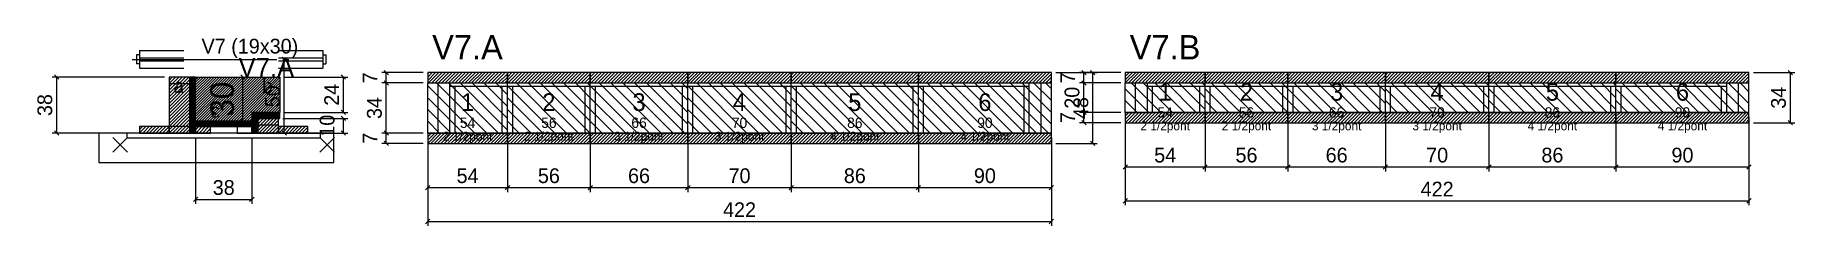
# Model space of a CAD drawing. Extents: x -69 to 1122, y -97 to 32.
import ezdxf
from ezdxf.enums import TextEntityAlignment as Align

# ---------------------------------------------------------------- set-up
doc = ezdxf.new("R2010")
doc.units = 0
for name, color, linetype in [('5', 5, 'Continuous'), ('barrote', 126, 'Continuous'), ('CONCRETO', 251, 'Continuous'), ('COTA', 241, 'Continuous'), ('Cota Seção (2x)', 241, 'Continuous'), ('detalhes', 7, 'Continuous'), ('Hachura', 251, 'Continuous'), ('Madeira', 126, 'Continuous'), ('NOMENCLATURA', 7, 'Continuous'), ('Painéis', 200, 'Continuous'), ('presilha', 224, 'Continuous'), ('Reaproveitamento', 30, 'Continuous'), ('SARR_2.2x7', 40, 'Continuous'), ('SARR_3.5x7', 81, 'Continuous'), ('SCO-___-LAJ', 224, 'Continuous'), ('TENSOR', 224, 'Continuous'), ('texto', 7, 'Continuous'), ('Texto Seção', 7, 'Continuous')]:
    doc.layers.add(name, color=color, linetype=linetype)
doc.dimstyles.new('PAINEL', dxfattribs={"dimtxt": 10, "dimasz": 3, "dimexe": 3, "dimexo": 3, "dimgap": 3, "dimtad": 1, "dimblk": 'OBLIQUE', "dimblk1": 'OBLIQUE', "dimcen": 2.5, "dimclrd": 4, "dimclre": 4, "dimclrt": 240, "dimazin": 3, "dimtfac": 1, "dimtmove": 0, "dimatfit": 3})
doc.dimstyles.new('SECAO2X', dxfattribs={"dimtxt": 16, "dimasz": 3, "dimexe": 3, "dimexo": 3, "dimgap": 3, "dimtad": 1, "dimblk": 'OBLIQUE', "dimblk1": 'OBLIQUE', "dimcen": 2.5, "dimclrd": 4, "dimclre": 4, "dimclrt": 240, "dimazin": 3, "dimtfac": 1, "dimtmove": 0, "dimatfit": 3})

# ---------------------------------------------------------------- blocks, each defined once
blk = doc.blocks.new('_OBLIQUE')
at = {"color": 0, "linetype": 'BYBLOCK'}
blk.add_line((-0.5, -0.5), (0.5, 0.5), dxfattribs=at)

msp = doc.modelspace()

# ---------------------------------------------------------------- hatches: boundary and pattern name
at = {"layer": 'COTA'}
h = msp.add_hatch(dxfattribs=at)
h.set_pattern_fill('ANSI31', scale=0.4)
h.paths.add_polyline_path([(40, -26), (40, 4), (97, 4), (97, -20), (78, -20), (78, -26)])
h = msp.add_hatch(dxfattribs=at)
h.set_pattern_fill('ANSI31', scale=0.5)
h.paths.add_polyline_path([(197, 0), (251, 0), (251, 7), (197, 7)])
h = msp.add_hatch(dxfattribs=at)
h.set_pattern_fill('ANSI31', scale=0.5)
h.paths.add_polyline_path([(251, 0), (307, 0), (307, 7), (251, 7)])
h = msp.add_hatch(dxfattribs=at)
h.set_pattern_fill('ANSI31', scale=0.5)
h.paths.add_polyline_path([(307, 0), (373, 0), (373, 7), (307, 7)])
h = msp.add_hatch(dxfattribs=at)
h.set_pattern_fill('ANSI31', scale=0.5)
h.paths.add_polyline_path([(373, 0), (443, 0), (443, 7), (373, 7)])
h = msp.add_hatch(dxfattribs=at)
h.set_pattern_fill('ANSI31', scale=0.5)
h.paths.add_polyline_path([(443, 0), (529, 0), (529, 7), (443, 7)])
h = msp.add_hatch(dxfattribs=at)
h.set_pattern_fill('ANSI31', scale=0.5)
h.paths.add_polyline_path([(529, 0), (619, 0), (619, 7), (529, 7)])
h = msp.add_hatch(dxfattribs=at)
h.set_pattern_fill('ANSI31', scale=0.5)
h.paths.add_polyline_path([(669, 0), (723, 0), (723, 7), (669, 7)])
h = msp.add_hatch(dxfattribs=at)
h.set_pattern_fill('ANSI31', scale=0.5)
h.paths.add_polyline_path([(723, 0), (779, 0), (779, 7), (723, 7)])
h = msp.add_hatch(dxfattribs=at)
h.set_pattern_fill('ANSI31', scale=0.5)
h.paths.add_polyline_path([(779, 0), (845, 0), (845, 7), (779, 7)])
h = msp.add_hatch(dxfattribs=at)
h.set_pattern_fill('ANSI31', scale=0.5)
h.paths.add_polyline_path([(845, 0), (915, 0), (915, 7), (845, 7)])
h = msp.add_hatch(dxfattribs=at)
h.set_pattern_fill('ANSI31', scale=0.5)
h.paths.add_polyline_path([(915, 0), (1001, 0), (1001, 7), (915, 7)])
h = msp.add_hatch(dxfattribs=at)
h.set_pattern_fill('ANSI31', scale=0.5)
h.paths.add_polyline_path([(1001, 0), (1091, 0), (1091, 7), (1001, 7)])
h = msp.add_hatch(dxfattribs=at)
h.set_pattern_fill('ANSI31', scale=0.5)
h.paths.add_polyline_path([(669, -27), (723, -27), (723, -20), (669, -20)])
h = msp.add_hatch(dxfattribs=at)
h.set_pattern_fill('ANSI31', scale=0.5)
h.paths.add_polyline_path([(723, -27), (779, -27), (779, -20), (723, -20)])
h = msp.add_hatch(dxfattribs=at)
h.set_pattern_fill('ANSI31', scale=0.5)
h.paths.add_polyline_path([(779, -27), (845, -27), (845, -20), (779, -20)])
h = msp.add_hatch(dxfattribs=at)
h.set_pattern_fill('ANSI31', scale=0.5)
h.paths.add_polyline_path([(845, -27), (915, -27), (915, -20), (845, -20)])
h = msp.add_hatch(dxfattribs=at)
h.set_pattern_fill('ANSI31', scale=0.5)
h.paths.add_polyline_path([(915, -27), (1001, -27), (1001, -20), (915, -20)])
h = msp.add_hatch(dxfattribs=at)
h.set_pattern_fill('ANSI31', scale=0.5)
h.paths.add_polyline_path([(1001, -27), (1091, -27), (1091, -20), (1001, -20)])
h = msp.add_hatch(dxfattribs=at)
h.set_pattern_fill('ANSI31', scale=0.5)
h.paths.add_polyline_path([(197, -41), (251, -41), (251, -34), (197, -34)])
h = msp.add_hatch(dxfattribs=at)
h.set_pattern_fill('ANSI31', scale=0.5)
h.paths.add_polyline_path([(251, -41), (307, -41), (307, -34), (251, -34)])
h = msp.add_hatch(dxfattribs=at)
h.set_pattern_fill('ANSI31', scale=0.5)
h.paths.add_polyline_path([(307, -41), (373, -41), (373, -34), (307, -34)])
h = msp.add_hatch(dxfattribs=at)
h.set_pattern_fill('ANSI31', scale=0.5)
h.paths.add_polyline_path([(373, -41), (443, -41), (443, -34), (373, -34)])
h = msp.add_hatch(dxfattribs=at)
h.set_pattern_fill('ANSI31', scale=0.5)
h.paths.add_polyline_path([(443, -41), (529, -41), (529, -34), (443, -34)])
h = msp.add_hatch(dxfattribs=at)
h.set_pattern_fill('ANSI31', scale=0.5)
h.paths.add_polyline_path([(529, -41), (619, -41), (619, -34), (529, -34)])
at = {"layer": 'Hachura'}
h = msp.add_hatch(dxfattribs=at)
h.set_pattern_fill('ANSI31', scale=0.5)
h.paths.add_polyline_path([(22, -34), (36, -34), (36, 4), (22, 4)])
h = msp.add_hatch(dxfattribs=at)
h.set_pattern_fill('ANSI31', scale=0.5)
h.paths.add_polyline_path([(22, -0.4), (36, -0.4), (36, 4), (22, 4)])
h = msp.add_hatch(dxfattribs=at)
h.set_pattern_fill('SOLID')
h.paths.add_polyline_path([(36, -34), (40, -34), (40, 4), (36, 4)])
h = msp.add_hatch(dxfattribs=at)
h.set_pattern_fill('SOLID')
h.paths.add_polyline_path([(78, -24), (97, -24), (97, -20), (78, -20)])
h = msp.add_hatch(dxfattribs=at)
h.set_pattern_fill('ANSI31', scale=0.5)
h.paths.add_polyline_path([(2, -34), (22, -34), (22, -29.6), (2, -29.6)])
h = msp.add_hatch(dxfattribs=at)
h.set_pattern_fill('SOLID')
h.paths.add_polyline_path([(40, -29.6), (78, -29.6), (78, -26), (40, -26)])
h = msp.add_hatch(dxfattribs=at)
h.set_pattern_fill('ANSI31', scale=0.5)
h.paths.add_polyline_path([(40, -34), (50, -34), (50, -29.6), (40, -29.6)])
h = msp.add_hatch(dxfattribs=at)
h.set_pattern_fill('SOLID')
h.paths.add_polyline_path([(78, -34), (82, -34), (82, -24), (78, -24)])
h = msp.add_hatch(dxfattribs=at)
h.set_pattern_fill('ANSI31', scale=0.5)
h.paths.add_polyline_path([(82, -34), (96, -34), (96, -24), (82, -24)])
h = msp.add_hatch(dxfattribs=at)
h.set_pattern_fill('ANSI31', scale=0.5)
h.paths.add_polyline_path([(82, -28.4), (96, -28.4), (96, -24), (82, -24)])
h = msp.add_hatch(dxfattribs=at)
h.set_pattern_fill('ANSI31', scale=0.5)
h.paths.add_polyline_path([(96, -34), (116, -34), (116, -29.6), (96, -29.6)])

# ---------------------------------------------------------------- linework, layer by layer
for p, q in [((0, 19), (0, 13)), ((2, 19), (0, 19)), ((2, 13), (0, 13)), ((2, 22), (32, 22)), ((2, 22), (2, 10)), ((2, 17), (32, 17)), ((2, 15), (32, 15)), ((96, 22), (126, 22)), ((96, 17), (126, 17)), ((96, 15), (126, 15)), ((126, 22), (126, 10)), ((126, 19), (128, 19)), ((126, 13), (128, 13)), ((128, 19), (128, 13)), ((2, 10), (32, 10)), ((96, 10), (126, 10))]:
    msp.add_line(p, q)
at = {"layer": 'barrote'}
msp.add_lwpolyline([(-25.5, -54), (133.5, -54), (133.5, -34), (-25.5, -34)], close=True, dxfattribs=at)
at = {"layer": 'CONCRETO'}
msp.add_lwpolyline([(40, -26), (40, 4), (97, 4), (97, -20), (78, -20), (78, -26)], close=True, dxfattribs=at)
at = {"layer": 'Madeira'}
for points in [[(22, -34), (36, -34), (36, 4), (22, 4)], [(22, -0.4), (36, -0.4), (36, 4), (22, 4)], [(2, -34), (22, -34), (22, -29.6), (2, -29.6)], [(22, -34), (36, -34), (36, -29.6), (22, -29.6)], [(40, -34), (50, -34), (50, -29.6), (40, -29.6)], [(68, -34), (78, -34), (78, -29.6), (68, -29.6)], [(82, -34), (96, -34), (96, -24), (82, -24)], [(82, -28.4), (96, -28.4), (96, -24), (82, -24)], [(96, -34), (116, -34), (116, -29.6), (96, -29.6)]]:
    msp.add_lwpolyline(points, close=True, dxfattribs=at)
at = {"layer": 'Painéis'}
for p, q in [((197, 0), (251, 0)), ((197, -34), (197, 0)), ((251, -34), (251, 0)), ((251, -34), (251, 0)), ((251, 0), (307, 0)), ((251, -34), (251, 0)), ((307, -34), (307, 0)), ((307, -34), (307, 0)), ((307, 0), (373, 0)), ((307, -34), (307, 0)), ((373, -34), (373, 0)), ((373, -34), (373, 0)), ((373, 0), (443, 0)), ((373, -34), (373, 0)), ((443, -34), (443, 0)), ((443, -34), (443, 0)), ((443, 0), (529, 0)), ((443, -34), (443, 0)), ((529, -34), (529, 0)), ((529, -34), (529, 0)), ((529, 0), (619, 0)), ((529, -34), (529, 0)), ((619, -34), (619, 0)), ((669, 0), (723, 0)), ((669, -20), (669, 0)), ((723, -20), (723, 0)), ((723, -20), (723, 0)), ((723, 0), (779, 0)), ((723, -20), (723, 0)), ((779, -20), (779, 0)), ((779, -20), (779, 0)), ((779, 0), (845, 0)), ((779, -20), (779, 0)), ((845, -20), (845, 0)), ((845, -20), (845, 0)), ((845, 0), (915, 0)), ((845, -20), (845, 0)), ((915, -20), (915, 0)), ((915, -20), (915, 0)), ((915, 0), (1001, 0)), ((915, -20), (915, 0)), ((1001, -20), (1001, 0)), ((1001, -20), (1001, 0)), ((1001, 0), (1091, 0)), ((1001, -20), (1001, 0)), ((1091, -20), (1091, 0)), ((669, -20), (723, -20)), ((723, -20), (779, -20)), ((779, -20), (845, -20)), ((845, -20), (915, -20)), ((915, -20), (1001, -20)), ((1001, -20), (1091, -20)), ((197, -34), (251, -34)), ((251, -34), (307, -34)), ((307, -34), (373, -34)), ((373, -34), (443, -34)), ((443, -34), (529, -34)), ((529, -34), (619, -34))]:
    msp.add_line(p, q, dxfattribs=at)
for points in [[(36, -34), (40, -34), (40, 4), (36, 4)], [(78, -24), (97, -24), (97, -20), (78, -20)], [(40, -29.6), (78, -29.6), (78, -26), (40, -26)], [(78, -34), (82, -34), (82, -24), (78, -24)]]:
    msp.add_lwpolyline(points, close=True, dxfattribs=at)
at = {"layer": 'presilha'}
for p, q in [((-16, -47), (-6, -37)), ((-16, -37), (-6, -47)), ((124, -47), (134, -37)), ((124, -37), (134, -47))]:
    msp.add_line(p, q, dxfattribs=at)
at = {"layer": 'Reaproveitamento', "color": 30}
for p, q in [((237, -34), (203, 0)), ((245, -34), (211, 0)), ((251, -32), (219, 0)), ((251, -24), (227, 0)), ((251, -16), (235, 0)), ((251, -8), (243, 0)), ((251, 0), (251, 0)), ((291, -34), (257, 0)), ((299, -34), (265, 0)), ((307, -34), (273, 0)), ((307, -26), (281, 0)), ((307, -18), (289, 0)), ((307, -10), (297, 0)), ((307, -2), (305, 0)), ((347, -34), (313, 0)), ((355, -34), (321, 0)), ((363, -34), (329, 0)), ((371, -34), (337, 0)), ((373, -28), (345, 0)), ((373, -20), (353, 0)), ((373, -12), (361, 0)), ((373, -4), (369, 0)), ((413, -34), (379, 0)), ((421, -34), (387, 0)), ((429, -34), (395, 0)), ((437, -34), (403, 0)), ((443, -32), (411, 0)), ((443, -24), (419, 0)), ((443, -16), (427, 0)), ((443, -8), (435, 0)), ((443, 0), (443, 0)), ((483, -34), (449, 0)), ((491, -34), (457, 0)), ((499, -34), (465, 0)), ((507, -34), (473, 0)), ((515, -34), (481, 0)), ((523, -34), (489, 0)), ((529, -32), (497, 0)), ((529, -24), (505, 0)), ((529, -16), (513, 0)), ((529, -8), (521, 0)), ((529, 0), (529, 0)), ((569, -34), (535, 0)), ((577, -34), (543, 0)), ((585, -34), (551, 0)), ((593, -34), (559, 0)), ((601, -34), (567, 0)), ((609, -34), (575, 0)), ((617, -34), (583, 0)), ((619, -28), (591, 0)), ((619, -20), (599, 0)), ((619, -12), (607, 0)), ((619, -4), (615, 0)), ((693, -20), (673, 0)), ((701, -20), (681, 0)), ((709, -20), (689, 0)), ((717, -20), (697, 0)), ((723, -18), (705, 0)), ((723, -10), (713, 0)), ((723, -2), (721, 0)), ((747, -20), (727, 0)), ((755, -20), (735, 0)), ((763, -20), (743, 0)), ((771, -20), (751, 0)), ((779, -20), (759, 0)), ((779, -12), (767, 0)), ((779, -4), (775, 0)), ((803, -20), (783, 0)), ((811, -20), (791, 0)), ((819, -20), (799, 0)), ((827, -20), (807, 0)), ((835, -20), (815, 0)), ((843, -20), (823, 0)), ((845, -14), (831, 0)), ((845, -6), (839, 0)), ((869, -20), (849, 0)), ((877, -20), (857, 0)), ((885, -20), (865, 0)), ((893, -20), (873, 0)), ((901, -20), (881, 0)), ((909, -20), (889, 0)), ((915, -18), (897, 0)), ((915, -10), (905, 0)), ((915, -2), (913, 0)), ((939, -20), (919, 0)), ((947, -20), (927, 0)), ((955, -20), (935, 0)), ((963, -20), (943, 0)), ((971, -20), (951, 0)), ((979, -20), (959, 0)), ((987, -20), (967, 0)), ((995, -20), (975, 0)), ((1001, -18), (983, 0)), ((1001, -10), (991, 0)), ((1001, -2), (999, 0)), ((1025, -20), (1005, 0)), ((1033, -20), (1013, 0)), ((1041, -20), (1021, 0)), ((1049, -20), (1029, 0)), ((1057, -20), (1037, 0)), ((1065, -20), (1045, 0)), ((1073, -20), (1053, 0)), ((1081, -20), (1061, 0)), ((1089, -20), (1069, 0)), ((1091, -14), (1077, 0)), ((1091, -6), (1085, 0)), ((229, -34), (197, -2)), ((221, -34), (197, -10)), ((283, -34), (251, -2)), ((275, -34), (251, -10)), ((339, -34), (307, -2)), ((331, -34), (307, -10)), ((405, -34), (373, -2)), ((397, -34), (373, -10)), ((475, -34), (443, -2)), ((467, -34), (443, -10)), ((561, -34), (529, -2)), ((553, -34), (529, -10)), ((685, -20), (669, -4)), ((739, -20), (723, -4)), ((795, -20), (779, -4)), ((861, -20), (845, -4)), ((931, -20), (915, -4)), ((1017, -20), (1001, -4)), ((213, -34), (197, -18)), ((267, -34), (251, -18)), ((323, -34), (307, -18)), ((389, -34), (373, -18)), ((459, -34), (443, -18)), ((545, -34), (529, -18)), ((677, -20), (669, -12)), ((669, -20), (669, -20)), ((731, -20), (723, -12)), ((723, -20), (723, -20)), ((787, -20), (779, -12)), ((779, -20), (779, -20)), ((853, -20), (845, -12)), ((845, -20), (845, -20)), ((923, -20), (915, -12)), ((915, -20), (915, -20)), ((1009, -20), (1001, -12)), ((1001, -20), (1001, -20)), ((205, -34), (197, -26)), ((197, -34), (197, -34)), ((259, -34), (251, -26)), ((251, -34), (251, -34)), ((315, -34), (307, -26)), ((307, -34), (307, -34)), ((381, -34), (373, -26)), ((373, -34), (373, -34)), ((451, -34), (443, -26)), ((443, -34), (443, -34)), ((537, -34), (529, -26)), ((529, -34), (529, -34))]:
    msp.add_line(p, q, dxfattribs=at)
at = {"layer": 'SARR_2.2x7'}
for p, q in [((204, -34), (204, 0)), ((612, -34), (612, 0)), ((676, -20), (676, 0)), ((1084, -20), (1084, 0)), ((212, -2.2), (251, -2.2)), ((251, -2.2), (307, -2.2)), ((307, -2.2), (373, -2.2)), ((373, -2.2), (443, -2.2)), ((443, -2.2), (529, -2.2)), ((529, -2.2), (604, -2.2)), ((684, -2.2), (723, -2.2)), ((723, -2.2), (779, -2.2)), ((779, -2.2), (845, -2.2)), ((845, -2.2), (915, -2.2)), ((915, -2.2), (1001, -2.2)), ((1001, -2.2), (1076, -2.2))]:
    msp.add_line(p, q, dxfattribs=at)
at = {"layer": 'SARR_3.5x7'}
for p, q in [((212, -34), (212, 0)), ((251, -34), (251, 0)), ((251, -34), (251, 0)), ((307, -34), (307, 0)), ((307, -34), (307, 0)), ((373, -34), (373, 0)), ((373, -34), (373, 0)), ((443, -34), (443, 0)), ((443, -34), (443, 0)), ((529, -34), (529, 0)), ((529, -34), (529, 0)), ((604, -34), (604, 0)), ((684, -20), (684, 0)), ((723, -20), (723, 0)), ((723, -20), (723, 0)), ((779, -20), (779, 0)), ((779, -20), (779, 0)), ((845, -20), (845, 0)), ((845, -20), (845, 0)), ((915, -20), (915, 0)), ((915, -20), (915, 0)), ((1001, -20), (1001, 0)), ((1001, -20), (1001, 0)), ((1076, -20), (1076, 0)), ((215.5, -34), (215.5, -2.2)), ((247.5, -34), (247.5, -2.2)), ((254.5, -34), (254.5, -2.2)), ((303.5, -34), (303.5, -2.2)), ((310.5, -34), (310.5, -2.2)), ((369.5, -34), (369.5, -2.2)), ((376.5, -34), (376.5, -2.2)), ((439.5, -34), (439.5, -2.2)), ((446.5, -34), (446.5, -2.2)), ((525.5, -34), (525.5, -2.2)), ((532.5, -34), (532.5, -2.2)), ((600.5, -34), (600.5, -2.2)), ((687.5, -20), (687.5, -2.2)), ((719.5, -20), (719.5, -2.2)), ((726.5, -20), (726.5, -2.2)), ((775.5, -20), (775.5, -2.2)), ((782.5, -20), (782.5, -2.2)), ((841.5, -20), (841.5, -2.2)), ((848.5, -20), (848.5, -2.2)), ((911.5, -20), (911.5, -2.2)), ((918.5, -20), (918.5, -2.2)), ((997.5, -20), (997.5, -2.2)), ((1004.5, -20), (1004.5, -2.2)), ((1072.5, -20), (1072.5, -2.2)), ((684, -20), (687.5, -20)), ((719.5, -20), (723, -20)), ((723, -20), (726.5, -20)), ((775.5, -20), (779, -20)), ((779, -20), (782.5, -20)), ((841.5, -20), (845, -20)), ((845, -20), (848.5, -20)), ((911.5, -20), (915, -20)), ((915, -20), (918.5, -20)), ((997.5, -20), (1001, -20)), ((1001, -20), (1004.5, -20)), ((1072.5, -20), (1076, -20)), ((212, -34), (215.5, -34)), ((247.5, -34), (251, -34)), ((251, -34), (254.5, -34)), ((303.5, -34), (307, -34)), ((307, -34), (310.5, -34)), ((369.5, -34), (373, -34)), ((373, -34), (376.5, -34)), ((439.5, -34), (443, -34)), ((443, -34), (446.5, -34)), ((525.5, -34), (529, -34)), ((529, -34), (532.5, -34)), ((600.5, -34), (604, -34))]:
    msp.add_line(p, q, dxfattribs=at)
at = {"layer": 'SCO-___-LAJ'}
for points in [[(197, 0), (251, 0), (251, 7), (197, 7)], [(251, 0), (307, 0), (307, 7), (251, 7)], [(307, 0), (373, 0), (373, 7), (307, 7)], [(373, 0), (443, 0), (443, 7), (373, 7)], [(443, 0), (529, 0), (529, 7), (443, 7)], [(529, 0), (619, 0), (619, 7), (529, 7)], [(669, 0), (723, 0), (723, 7), (669, 7)], [(723, 0), (779, 0), (779, 7), (723, 7)], [(779, 0), (845, 0), (845, 7), (779, 7)], [(845, 0), (915, 0), (915, 7), (845, 7)], [(915, 0), (1001, 0), (1001, 7), (915, 7)], [(1001, 0), (1091, 0), (1091, 7), (1001, 7)], [(669, -27), (723, -27), (723, -20), (669, -20)], [(723, -27), (779, -27), (779, -20), (723, -20)], [(779, -27), (845, -27), (845, -20), (779, -20)], [(845, -27), (915, -27), (915, -20), (845, -20)], [(915, -27), (1001, -27), (1001, -20), (915, -20)], [(1001, -27), (1091, -27), (1091, -20), (1001, -20)], [(-6.5, -37.2), (124.5, -37.2), (124.5, -34), (-6.5, -34)], [(197, -41), (251, -41), (251, -34), (197, -34)], [(251, -41), (307, -41), (307, -34), (251, -34)], [(307, -41), (373, -41), (373, -34), (307, -34)], [(373, -41), (443, -41), (443, -34), (373, -34)], [(443, -41), (529, -41), (529, -34), (443, -34)], [(529, -41), (619, -41), (619, -34), (529, -34)]]:
    msp.add_lwpolyline(points, close=True, dxfattribs=at)
at = {"layer": 'TENSOR'}
msp.add_line((-3, 16), (95, 16), dxfattribs=at)

# ---------------------------------------------------------------- texts
at = {"layer": '5'}
for s, height, p in [('1', 12, (696, -6)), ('2', 12, (751, -6)), ('3', 12, (812, -6)), ('4', 12, (880, -6)), ('5', 12, (958, -6)), ('6', 12, (1046, -6)), ('1', 12, (224, -13)), ('2', 12, (279, -13)), ('3', 12, (340, -13)), ('4', 12, (408, -13)), ('5', 12, (486, -13)), ('6', 12, (574, -13)), ('54', 7, (224, -27)), ('56', 7, (279, -27)), ('66', 7, (340, -27)), ('70', 7, (408, -27)), ('86', 7, (486, -27)), ('90', 7, (574, -27)), ('54', 7, (696, -20)), ('56', 7, (751, -20)), ('66', 7, (812, -20)), ('70', 7, (880, -20)), ('86', 7, (958, -20)), ('90', 7, (1046, -20))]:
    msp.add_text(s, height=height, dxfattribs=at).set_placement(p, align=Align.MIDDLE_CENTER)
at = {"layer": 'detalhes'}
for s, p in [('a', (25, -6.7)), ('b', (85, -6.7)), ('c', (50, -23.5))]:
    msp.add_text(s, height=9.6, dxfattribs=at).set_placement(p)
at = {"layer": 'NOMENCLATURA'}
for s, p in [('V7.A', (200, 16)), ('V7.B', (672, 16))]:
    msp.add_text(s, height=16.5, dxfattribs=at).set_placement(p)
at = {"layer": 'texto', "char_height": 6, "attachment_point": 5}
for s, insert in [('2 1/2pont', (224, -37)), ('2 1/2pont', (279, -37)), ('3 1/2pont', (340, -37)), ('3 1/2pont', (408, -37)), ('4 1/2pont', (486, -37)), ('4 1/2pont', (574, -37)), ('2 1/2pont', (696, -30)), ('2 1/2pont', (751, -30)), ('3 1/2pont', (812, -30)), ('3 1/2pont', (880, -30)), ('4 1/2pont', (958, -30)), ('4 1/2pont', (1046, -30))]:
    msp.add_mtext(s, dxfattribs=dict(at, insert=insert))
at = {"layer": 'Texto Seção'}
for s, height, p in [('V7 (19x30)', 10, (44, 20)), ('V7.A', 13, (69, 4))]:
    msp.add_text(s, height=height, dxfattribs=at).set_placement(p)

# ---------------------------------------------------------------- dimensions: what is measured, and where the dimension line sits
at = {"layer": 'COTA'}
for base, p1, p2 in [((100, -34), (96, -34), (96, 16)), ((-54, -34), (2, -34), (22, 4)), ((140, -20), (97, -20), (97, 4)), ((169, 0), (197, 0), (197, 7)), ((169, -34), (197, -34), (197, 0)), ((647, -41), (619, -41), (619, 7)), ((641, 0), (669, 0), (669, 7)), ((641, -20), (669, -20), (669, 0)), ((1119, -27), (1091, -27), (1091, 7)), ((140, -34), (96, -34), (96, -24)), ((641, -27), (669, -27), (669, -20)), ((169, -41), (197, -41), (197, -34))]:
    msp.add_linear_dim(base=base, p1=p1, p2=p2, angle=90, dimstyle='PAINEL', dxfattribs=at).render()
for base, p1, p2 in [((669, -57), (669, -20), (723, -20)), ((669, -80), (669, -20), (1091, -20)), ((723, -57), (723, -20), (779, -20)), ((779, -57), (779, -20), (845, -20)), ((845, -57), (845, -20), (915, -20)), ((915, -57), (915, -20), (1001, -20)), ((1001, -57), (1001, -20), (1091, -20)), ((40, -79), (40, -34), (78, -34)), ((197, -71), (197, -34), (251, -34)), ((197, -94), (197, -34), (619, -34)), ((251, -71), (251, -34), (307, -34)), ((307, -71), (307, -34), (373, -34)), ((373, -71), (373, -34), (443, -34)), ((443, -71), (443, -34), (529, -34)), ((529, -71), (529, -34), (619, -34))]:
    msp.add_linear_dim(base=base, p1=p1, p2=p2, dimstyle='PAINEL', dxfattribs=at).render()
at = {"layer": 'Cota Seção (2x)'}
msp.add_linear_dim(base=(72, -26), p1=(40, -26), p2=(40, 4), angle=90, dimstyle='SECAO2X', dxfattribs=at).render()

doc.saveas('drawing.dxf')
